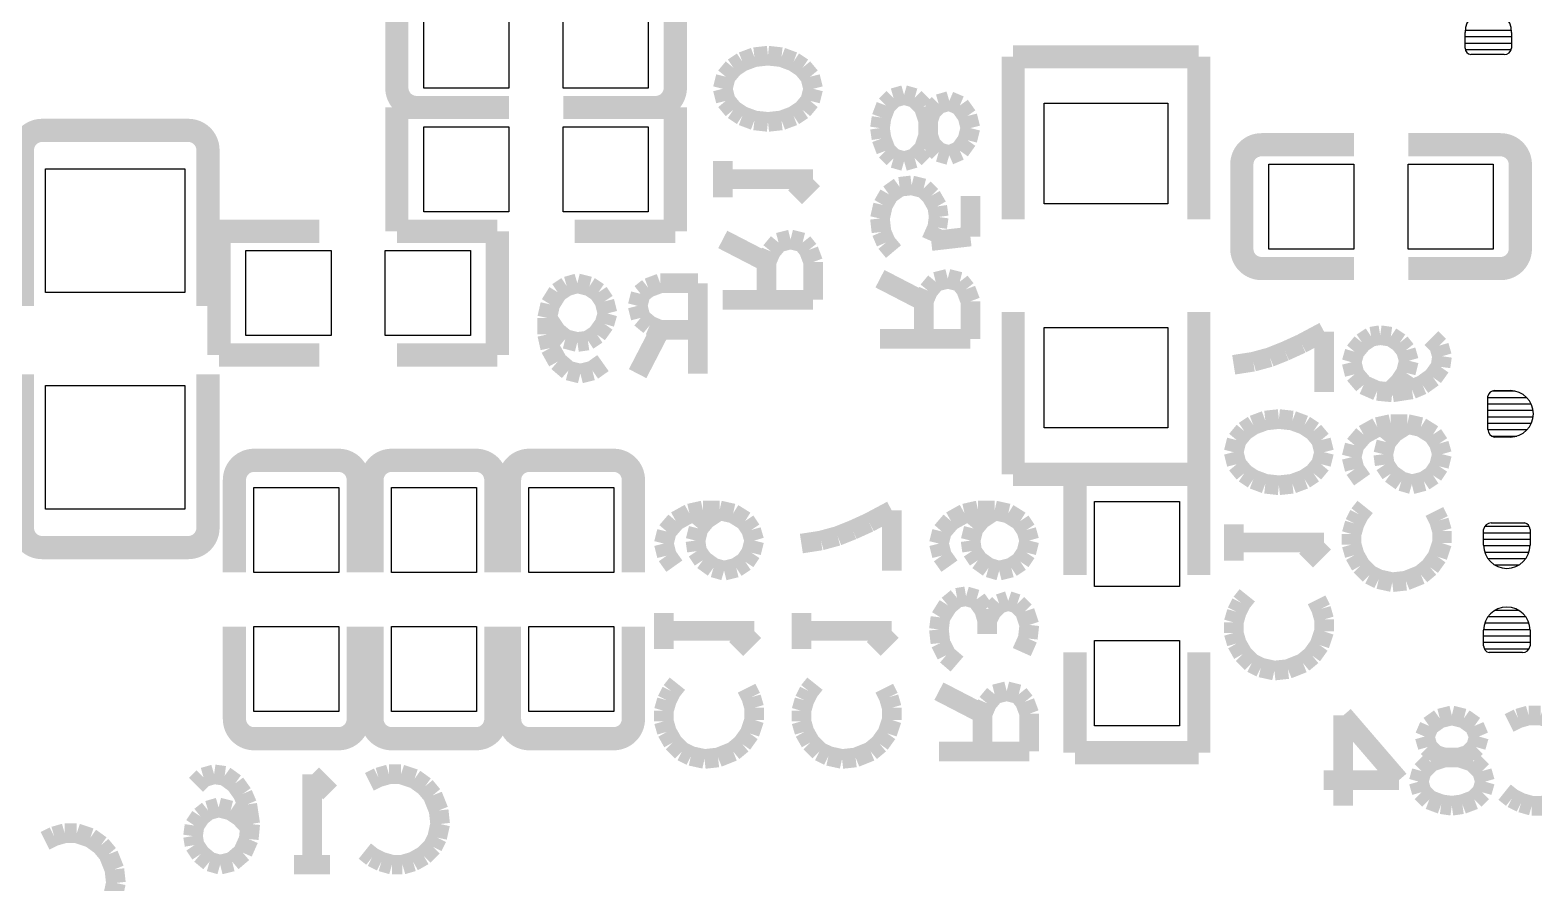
# Model space of a CAD drawing. Extents: x 175.8 to 218.8, y 273.2 to 311.2.
# Drawn here: x 189.46 to 199.17, y 279.59 to 285.1 of the extents above; entities that cross this region are included whole.
import ezdxf

# ---------------------------------------------------------------- set-up
doc = ezdxf.new("R2010")
doc.units = 0
doc.layers.add('MA_DETAILS', color=254, linetype='CONTINUOUS')

# ---------------------------------------------------------------- blocks, each defined once
blk = doc.blocks.new('FIGURE_SQUARE')
blk.add_lwpolyline([(-0.5, -0.5), (-0.5, 0.5), (0.5, 0.5), (0.5, -0.5)], close=True)

msp = doc.modelspace()

# ---------------------------------------------------------------- linework, layer by layer
at = {"layer": 'MA_DETAILS'}
for points, const_width in [([(191.825372, 285.27248), (191.825372, 284.726126)], 0.150114), ([(193.625216, 284.726126), (193.625216, 285.27248)], 0.150114), ([(194.058286, 284.89529), (194.136264, 284.9245)], 0.127), ([(194.136264, 284.9245), (194.223894, 284.934152)], 0.127), ([(194.223894, 284.934152), (194.311524, 284.9245)], 0.127), ([(194.311524, 284.9245), (194.389502, 284.89529)], 0.127), ([(195.808346, 283.87675), (195.808346, 284.926786)], 0.150114), ([(195.808346, 284.926786), (197.008242, 284.926786)], 0.150114), ([(197.008242, 284.926786), (197.008242, 283.87675)], 0.150114), ([(193.951352, 284.798008), (193.999866, 284.856428)], 0.127), ([(193.999866, 284.856428), (194.058286, 284.89529)], 0.127), ([(194.389502, 284.89529), (194.447922, 284.856428)], 0.127), ([(194.447922, 284.856428), (194.496436, 284.798008)], 0.127), ([(193.931794, 284.72003), (193.951352, 284.798008)], 0.127), ([(193.951352, 284.642052), (193.931794, 284.72003)], 0.127), ([(194.496436, 284.798008), (194.515994, 284.72003)], 0.127), ([(194.515994, 284.72003), (194.496436, 284.642052)], 0.127), ([(191.825372, 283.799026), (191.825372, 284.599126)], 0.150114), ([(191.825372, 284.599126), (192.475358, 284.599126)], 0.150114), ([(191.952372, 284.599126), (192.550034, 284.599126)], 0.150114), ([(193.498216, 284.599126), (192.900554, 284.599126)], 0.150114), ([(193.625216, 284.599126), (192.97523, 284.599126)], 0.150114), ([(193.625216, 283.799026), (193.625216, 284.599126)], 0.150114), ([(193.999866, 284.583632), (193.951352, 284.642052)], 0.127), ([(194.496436, 284.642052), (194.447922, 284.583632)], 0.127), ([(194.957446, 284.534102), (194.986656, 284.61208)], 0.127), ([(194.986656, 284.61208), (195.035424, 284.660848)], 0.127), ([(195.035424, 284.660848), (195.103496, 284.680152)], 0.127), ([(195.103496, 284.680152), (195.171822, 284.660848)], 0.127), ([(195.171822, 284.660848), (195.230242, 284.602428)], 0.127), ([(195.327524, 284.621732), (195.278756, 284.573218)], 0.127), ([(195.395596, 284.64129), (195.327524, 284.621732)], 0.127), ([(195.463922, 284.61208), (195.395596, 284.64129)], 0.127), ([(195.512436, 284.544008), (195.463922, 284.61208)], 0.127), ([(194.058286, 284.54477), (193.999866, 284.583632)], 0.127), ([(194.136264, 284.51556), (194.058286, 284.54477)], 0.127), ([(194.223894, 284.505908), (194.136264, 284.51556)], 0.127), ([(194.311524, 284.51556), (194.223894, 284.505908)], 0.127), ([(194.389502, 284.54477), (194.311524, 284.51556)], 0.127), ([(194.447922, 284.583632), (194.389502, 284.54477)], 0.127), ([(194.947794, 284.46603), (194.957446, 284.534102)], 0.127), ([(195.230242, 284.602428), (195.259452, 284.514798)], 0.127), ([(195.278756, 284.573218), (195.259452, 284.514798)], 0.127), ([(195.259452, 284.514798), (195.259452, 284.417262)], 0.127), ([(195.259452, 284.514798), (195.259452, 284.417262)], 0.127), ([(195.531994, 284.46603), (195.512436, 284.544008)], 0.127), ([(190.477648, 284.451044), (189.532768, 284.451044)], 0.150114), ([(194.957446, 284.397958), (194.947794, 284.46603)], 0.127), ([(195.259452, 284.417262), (195.230242, 284.329632)], 0.127), ([(195.259452, 284.417262), (195.278756, 284.358842)], 0.127), ([(195.512436, 284.388052), (195.531994, 284.46603)], 0.127), ([(189.405768, 284.324044), (189.405768, 283.314648)], 0.150114), ([(190.604648, 284.324044), (190.604648, 283.314648)], 0.150114), ([(194.986656, 284.31998), (194.957446, 284.397958)], 0.127), ([(195.035424, 284.271212), (194.986656, 284.31998)], 0.127), ([(195.230242, 284.329632), (195.171822, 284.271212)], 0.127), ([(195.278756, 284.358842), (195.327524, 284.310328)], 0.127), ([(195.395596, 284.29077), (195.463922, 284.31998)], 0.127), ([(195.463922, 284.31998), (195.512436, 284.388052)], 0.127), ([(197.413372, 284.35808), (198.011034, 284.35808)], 0.150114), ([(198.959216, 284.35808), (198.361554, 284.35808)], 0.150114), ([(193.931794, 284.018736), (193.931794, 284.252416)], 0.127), ([(195.103496, 284.251908), (195.035424, 284.271212)], 0.127), ([(195.171822, 284.271212), (195.103496, 284.251908)], 0.127), ([(195.327524, 284.310328), (195.395596, 284.29077)], 0.127), ([(197.286372, 284.23108), (197.286372, 283.684726)], 0.150114), ([(199.086216, 283.684726), (199.086216, 284.23108)], 0.150114), ([(193.931794, 284.135576), (194.515994, 284.135576)], 0.127), ([(194.515994, 284.135576), (194.399154, 284.018736)], 0.127), ([(194.967352, 283.969206), (195.006214, 284.037278)], 0.127), ([(195.006214, 284.037278), (195.074286, 284.086046)], 0.127), ([(195.074286, 284.086046), (195.152264, 284.095698)], 0.127), ([(195.152264, 284.095698), (195.230242, 284.076394)], 0.127), ([(195.230242, 284.076394), (195.278756, 284.027626)], 0.127), ([(195.278756, 284.027626), (195.317872, 283.959554)], 0.127), ([(195.531994, 283.764736), (195.531994, 284.027626)], 0.127), ([(194.947794, 283.881576), (194.967352, 283.969206)], 0.127), ([(195.317872, 283.959554), (195.327524, 283.891228)], 0.127), ([(194.957446, 283.793946), (194.947794, 283.881576)], 0.127), ([(195.327524, 283.891228), (195.317872, 283.823156)], 0.127), ([(190.675514, 282.998926), (190.675514, 283.799026)], 0.150114), ([(190.675514, 283.799026), (191.3255, 283.799026)], 0.150114), ([(192.475358, 283.799026), (191.825372, 283.799026)], 0.150114), ([(192.475358, 283.799026), (191.825372, 283.799026)], 0.150114), ([(192.475358, 282.998926), (192.475358, 283.799026)], 0.150114), ([(192.97523, 283.799026), (193.625216, 283.799026)], 0.150114), ([(194.214242, 283.59989), (193.931794, 283.74594)], 0.127), ([(194.369944, 283.74594), (194.291966, 283.726382)], 0.127), ([(194.447922, 283.726382), (194.369944, 283.74594)], 0.127), ([(194.986656, 283.725874), (194.957446, 283.793946)], 0.127), ([(195.317872, 283.823156), (195.278756, 283.735526)], 0.127), ([(195.278756, 283.735526), (195.531994, 283.764736)], 0.127), ([(194.243452, 283.667962), (194.214242, 283.59989)], 0.127), ([(194.291966, 283.726382), (194.243452, 283.667962)], 0.127), ([(194.486784, 283.677614), (194.447922, 283.726382)], 0.127), ([(194.515994, 283.59989), (194.486784, 283.677614)], 0.127), ([(195.035424, 283.667454), (194.986656, 283.725874)], 0.127), ([(194.214242, 283.59989), (194.214242, 283.356304)], 0.127), ([(194.515994, 283.356304), (194.515994, 283.59989)], 0.127), ([(197.413372, 283.557726), (198.011034, 283.557726)], 0.150114), ([(198.959216, 283.557726), (198.361554, 283.557726)], 0.150114), ([(192.865502, 283.404056), (192.923922, 283.442918)], 0.127), ([(192.923922, 283.442918), (192.991994, 283.462476)], 0.127), ([(192.991994, 283.462476), (193.069972, 283.442918)], 0.127), ([(193.069972, 283.442918), (193.128392, 283.404056)], 0.127), ([(193.52768, 283.462476), (193.449956, 283.433266)], 0.127), ([(193.771266, 283.462476), (193.52768, 283.462476)], 0.127), ([(193.771266, 282.878276), (193.771266, 283.462476)], 0.127), ([(195.230242, 283.34589), (194.947794, 283.49194)], 0.127), ([(195.307966, 283.472382), (195.259452, 283.413962)], 0.127), ([(195.385944, 283.49194), (195.307966, 283.472382)], 0.127), ([(195.463922, 283.472382), (195.385944, 283.49194)], 0.127), ([(195.502784, 283.423614), (195.463922, 283.472382)], 0.127), ([(192.816734, 283.326078), (192.865502, 283.404056)], 0.127), ([(193.128392, 283.404056), (193.167254, 283.345636)], 0.127), ([(193.167254, 283.345636), (193.186812, 283.267658)], 0.127), ([(193.401188, 283.394404), (193.38163, 283.316426)], 0.127), ([(193.449956, 283.433266), (193.401188, 283.394404)], 0.127), ([(193.931794, 283.356304), (194.515994, 283.356304)], 0.127), ([(195.259452, 283.413962), (195.230242, 283.34589)], 0.127), ([(195.230242, 283.34589), (195.230242, 283.102304)], 0.127), ([(195.531994, 283.34589), (195.502784, 283.423614)], 0.127), ([(195.531994, 283.102304), (195.531994, 283.34589)], 0.127), ([(192.797176, 283.238448), (192.816734, 283.326078)], 0.127), ([(193.186812, 283.267658), (193.167254, 283.199586)], 0.127), ([(193.38163, 283.316426), (193.401188, 283.238448)], 0.127), ([(195.808346, 283.276802), (195.808346, 282.226766)], 0.150114), ([(197.008242, 282.226766), (197.008242, 283.276802)], 0.150114), ([(192.855596, 283.150818), (192.797176, 283.238448)], 0.127), ([(192.797176, 283.131514), (192.797176, 283.238448)], 0.127), ([(192.914016, 283.102304), (192.855596, 283.150818)], 0.127), ([(193.167254, 283.199586), (193.118486, 283.131514)], 0.127), ([(193.52768, 283.160724), (193.38163, 282.878276)], 0.127), ([(193.401188, 283.238448), (193.459608, 283.189934)], 0.127), ([(193.459608, 283.189934), (193.52768, 283.160724)], 0.127), ([(193.52768, 283.160724), (193.771266, 283.160724)], 0.127), ([(197.671944, 283.071824), (197.817994, 283.149802)], 0.127), ([(197.817994, 283.149802), (197.817994, 282.760166)], 0.127), ([(192.816734, 283.043884), (192.797176, 283.131514)], 0.127), ([(192.991994, 283.082746), (192.914016, 283.102304)], 0.127), ([(193.060066, 283.092398), (192.991994, 283.082746)], 0.127), ([(193.118486, 283.131514), (193.060066, 283.092398)], 0.127), ([(194.947794, 283.102304), (195.531994, 283.102304)], 0.127), ([(197.564756, 283.023056), (197.671944, 283.071824)], 0.127), ([(198.063866, 283.078428), (198.015352, 283.020008)], 0.127), ([(198.122286, 283.11729), (198.063866, 283.078428)], 0.127), ([(198.180706, 283.126942), (198.122286, 283.11729)], 0.127), ([(198.249032, 283.11729), (198.180706, 283.126942)], 0.127), ([(198.307452, 283.078428), (198.249032, 283.11729)], 0.127), ([(198.346314, 283.02966), (198.307452, 283.078428)], 0.127), ([(198.560436, 283.05887), (198.511922, 283.107638)], 0.127), ([(198.579994, 282.990798), (198.560436, 283.05887)], 0.127), ([(191.3255, 282.998926), (190.675514, 282.998926)], 0.150114), ([(191.825372, 282.998926), (192.475358, 282.998926)], 0.150114), ([(192.865502, 282.956254), (192.816734, 283.043884)], 0.127), ([(192.933574, 282.897834), (192.865502, 282.956254)], 0.127), ([(197.233794, 282.935426), (197.360286, 282.954984)], 0.127), ([(197.360286, 282.954984), (197.467474, 282.984194)], 0.127), ([(197.467474, 282.984194), (197.564756, 283.023056)], 0.127), ([(198.015352, 283.020008), (197.995794, 282.951682)], 0.127), ([(198.365872, 282.961588), (198.346314, 283.02966)], 0.127), ([(198.346314, 282.88361), (198.365872, 282.961588)], 0.127), ([(198.570342, 282.922472), (198.579994, 282.990798)], 0.127), ([(189.405768, 281.880564), (189.405768, 282.873196)], 0.150114), ([(190.604648, 281.880564), (190.604648, 282.873196)], 0.150114), ([(193.011552, 282.878276), (192.933574, 282.897834)], 0.127), ([(193.089276, 282.897834), (193.011552, 282.878276)], 0.127), ([(193.157602, 282.946348), (193.089276, 282.897834)], 0.127), ([(197.995794, 282.951682), (198.015352, 282.873958)], 0.127), ([(198.015352, 282.873958), (198.073772, 282.805632)], 0.127), ([(198.307452, 282.82519), (198.346314, 282.88361)], 0.127), ([(198.521574, 282.8544), (198.570342, 282.922472)], 0.127), ([(198.073772, 282.805632), (198.161402, 282.76677)], 0.127), ([(198.161402, 282.76677), (198.258684, 282.757118)], 0.127), ([(198.239126, 282.757118), (198.307452, 282.82519)], 0.127), ([(198.258684, 282.757118), (198.385176, 282.776422)], 0.127), ([(198.385176, 282.776422), (198.453502, 282.805632)], 0.127), ([(198.453502, 282.805632), (198.521574, 282.8544)], 0.127), ([(197.360286, 282.54579), (197.438264, 282.575)], 0.127), ([(197.438264, 282.575), (197.525894, 282.584652)], 0.127), ([(197.525894, 282.584652), (197.613524, 282.575)], 0.127), ([(197.613524, 282.575), (197.691502, 282.54579)], 0.127), ([(197.253352, 282.448508), (197.301866, 282.506928)], 0.127), ([(197.301866, 282.506928), (197.360286, 282.54579)], 0.127), ([(197.691502, 282.54579), (197.749922, 282.506928)], 0.127), ([(197.749922, 282.506928), (197.798436, 282.448508)], 0.127), ([(198.015352, 282.415996), (198.073772, 282.484068)], 0.127), ([(198.073772, 282.484068), (198.161402, 282.532836)], 0.127), ([(198.161402, 282.532836), (198.249032, 282.552394)], 0.127), ([(198.219822, 282.435554), (198.268336, 282.493974)], 0.127), ([(198.249032, 282.552394), (198.355966, 282.552394)], 0.127), ([(198.268336, 282.493974), (198.355966, 282.552394)], 0.127), ([(198.355966, 282.552394), (198.443596, 282.532836)], 0.127), ([(198.443596, 282.532836), (198.521574, 282.484068)], 0.127), ([(198.521574, 282.484068), (198.560436, 282.425648)], 0.127), ([(197.233794, 282.37053), (197.253352, 282.448508)], 0.127), ([(197.253352, 282.292552), (197.233794, 282.37053)], 0.127), ([(197.798436, 282.448508), (197.817994, 282.37053)], 0.127), ([(197.817994, 282.37053), (197.798436, 282.292552)], 0.127), ([(197.995794, 282.338018), (198.015352, 282.415996)], 0.127), ([(198.200264, 282.357576), (198.219822, 282.435554)], 0.127), ([(198.560436, 282.425648), (198.579994, 282.357576)], 0.127), ([(191.449198, 282.317698), (190.902844, 282.317698)], 0.150114), ([(192.338198, 282.317698), (191.791844, 282.317698)], 0.150114), ([(193.227198, 282.317698), (192.680844, 282.317698)], 0.150114), ([(197.301866, 282.234132), (197.253352, 282.292552)], 0.127), ([(197.798436, 282.292552), (197.749922, 282.234132)], 0.127), ([(198.015352, 282.260294), (197.995794, 282.338018)], 0.127), ([(198.209916, 282.289504), (198.200264, 282.357576)], 0.127), ([(198.249032, 282.231084), (198.209916, 282.289504)], 0.127), ([(198.560436, 282.279598), (198.521574, 282.221178)], 0.127), ([(198.579994, 282.357576), (198.560436, 282.279598)], 0.127), ([(190.775844, 282.190698), (190.775844, 281.593036)], 0.150114), ([(191.576198, 282.190698), (191.576198, 281.593036)], 0.150114), ([(191.664844, 282.190698), (191.664844, 281.593036)], 0.150114), ([(192.465198, 282.190698), (192.465198, 281.593036)], 0.150114), ([(192.553844, 282.190698), (192.553844, 281.593036)], 0.150114), ([(193.354198, 282.190698), (193.354198, 281.593036)], 0.150114), ([(195.808346, 282.226766), (197.008242, 282.226766)], 0.150114), ([(196.208142, 281.57678), (196.208142, 282.226766)], 0.150114), ([(196.208142, 282.226766), (197.008242, 282.226766)], 0.150114), ([(197.008242, 282.226766), (197.008242, 281.57678)], 0.150114), ([(197.360286, 282.19527), (197.301866, 282.234132)], 0.127), ([(197.438264, 282.16606), (197.360286, 282.19527)], 0.127), ([(197.691502, 282.19527), (197.613524, 282.16606)], 0.127), ([(197.749922, 282.234132), (197.691502, 282.19527)], 0.127), ([(198.063866, 282.191968), (198.015352, 282.260294)], 0.127), ([(198.317104, 282.182316), (198.249032, 282.231084)], 0.127), ([(198.385176, 282.162758), (198.317104, 282.182316)], 0.127), ([(198.463154, 282.182316), (198.385176, 282.162758)], 0.127), ([(198.521574, 282.221178), (198.463154, 282.182316)], 0.127), ([(197.525894, 282.156408), (197.438264, 282.16606)], 0.127), ([(197.613524, 282.16606), (197.525894, 282.156408)], 0.127), ([(193.716402, 281.97429), (193.804032, 281.993848)], 0.127), ([(193.804032, 281.993848), (193.910966, 281.993848)], 0.127), ([(193.823336, 281.935428), (193.910966, 281.993848)], 0.127), ([(193.910966, 281.993848), (193.998596, 281.97429)], 0.127), ([(194.877944, 281.91587), (195.023994, 281.993848)], 0.127), ([(195.023994, 281.993848), (195.023994, 281.604212)], 0.127), ([(195.494402, 281.97429), (195.582032, 281.993848)], 0.127), ([(195.582032, 281.993848), (195.688966, 281.993848)], 0.127), ([(195.601336, 281.935428), (195.688966, 281.993848)], 0.127), ([(195.688966, 281.993848), (195.776596, 281.97429)], 0.127), ([(198.044562, 281.96794), (198.083424, 282.016454)], 0.127), ([(198.531226, 281.987244), (198.560436, 281.928824)], 0.127), ([(193.570352, 281.85745), (193.628772, 281.925522)], 0.127), ([(193.628772, 281.925522), (193.716402, 281.97429)], 0.127), ([(193.774822, 281.877008), (193.823336, 281.935428)], 0.127), ([(193.998596, 281.97429), (194.076574, 281.925522)], 0.127), ([(194.076574, 281.925522), (194.115436, 281.867102)], 0.127), ([(194.770756, 281.867102), (194.877944, 281.91587)], 0.127), ([(195.348352, 281.85745), (195.406772, 281.925522)], 0.127), ([(195.406772, 281.925522), (195.494402, 281.97429)], 0.127), ([(195.552822, 281.877008), (195.601336, 281.935428)], 0.127), ([(195.776596, 281.97429), (195.854574, 281.925522)], 0.127), ([(195.854574, 281.925522), (195.893436, 281.867102)], 0.127), ([(197.233794, 281.669236), (197.233794, 281.902916)], 0.127), ([(197.995794, 281.841194), (198.015352, 281.90952)], 0.127), ([(198.015352, 281.90952), (198.044562, 281.96794)], 0.127), ([(198.560436, 281.928824), (198.579994, 281.860752)], 0.127), ([(193.550794, 281.779472), (193.570352, 281.85745)], 0.127), ([(193.755264, 281.79903), (193.774822, 281.877008)], 0.127), ([(193.764916, 281.730958), (193.755264, 281.79903)], 0.127), ([(194.115436, 281.867102), (194.134994, 281.79903)], 0.127), ([(194.134994, 281.79903), (194.115436, 281.721052)], 0.127), ([(194.439794, 281.779472), (194.566286, 281.79903)], 0.127), ([(194.566286, 281.79903), (194.673474, 281.82824)], 0.127), ([(194.673474, 281.82824), (194.770756, 281.867102)], 0.127), ([(195.328794, 281.779472), (195.348352, 281.85745)], 0.127), ([(195.533264, 281.79903), (195.552822, 281.877008)], 0.127), ([(195.542916, 281.730958), (195.533264, 281.79903)], 0.127), ([(195.893436, 281.867102), (195.912994, 281.79903)], 0.127), ([(195.912994, 281.79903), (195.893436, 281.721052)], 0.127), ([(197.995794, 281.773122), (197.995794, 281.841194)], 0.127), ([(198.579994, 281.860752), (198.579994, 281.782774)], 0.127), ([(189.532768, 281.753564), (190.477648, 281.753564)], 0.150114), ([(193.570352, 281.701748), (193.550794, 281.779472)], 0.127), ([(193.618866, 281.633422), (193.570352, 281.701748)], 0.127), ([(193.804032, 281.672538), (193.764916, 281.730958)], 0.127), ([(194.115436, 281.721052), (194.076574, 281.662632)], 0.127), ([(195.348352, 281.701748), (195.328794, 281.779472)], 0.127), ([(195.396866, 281.633422), (195.348352, 281.701748)], 0.127), ([(195.582032, 281.672538), (195.542916, 281.730958)], 0.127), ([(195.893436, 281.721052), (195.854574, 281.662632)], 0.127), ([(197.233794, 281.786076), (197.817994, 281.786076)], 0.127), ([(197.817994, 281.786076), (197.701154, 281.669236)], 0.127), ([(198.015352, 281.70505), (197.995794, 281.773122)], 0.127), ([(198.054214, 281.636724), (198.015352, 281.70505)], 0.127), ([(198.550784, 281.695144), (198.502016, 281.627072)], 0.127), ([(198.579994, 281.782774), (198.550784, 281.695144)], 0.127), ([(193.872104, 281.62377), (193.804032, 281.672538)], 0.127), ([(193.940176, 281.604212), (193.872104, 281.62377)], 0.127), ([(194.018154, 281.62377), (193.940176, 281.604212)], 0.127), ([(194.076574, 281.662632), (194.018154, 281.62377)], 0.127), ([(195.650104, 281.62377), (195.582032, 281.672538)], 0.127), ([(195.718176, 281.604212), (195.650104, 281.62377)], 0.127), ([(195.796154, 281.62377), (195.718176, 281.604212)], 0.127), ([(195.854574, 281.662632), (195.796154, 281.62377)], 0.127), ([(198.112634, 281.578304), (198.054214, 281.636724)], 0.127), ([(198.502016, 281.627072), (198.443596, 281.578304)], 0.127), ([(198.171054, 281.549094), (198.112634, 281.578304)], 0.127), ([(198.258684, 281.52979), (198.171054, 281.549094)], 0.127), ([(198.346314, 281.539442), (198.258684, 281.52979)], 0.127), ([(198.443596, 281.578304), (198.346314, 281.539442)], 0.127), ([(195.387214, 281.380184), (195.445634, 281.428698)], 0.127), ([(195.445634, 281.428698), (195.504054, 281.438604)], 0.127), ([(195.504054, 281.438604), (195.572126, 281.419046)], 0.127), ([(195.572126, 281.419046), (195.620894, 281.350974)], 0.127), ([(195.718176, 281.389836), (195.776596, 281.409394)], 0.127), ([(195.776596, 281.409394), (195.835016, 281.389836)], 0.127), ([(197.282562, 281.39644), (197.321424, 281.444954)], 0.127), ([(197.769226, 281.415744), (197.798436, 281.357324)], 0.127), ([(193.550794, 281.097736), (193.550794, 281.331416)], 0.127), ([(194.439794, 281.097736), (194.439794, 281.331416)], 0.127), ([(195.328794, 281.224228), (195.338446, 281.302206)], 0.127), ([(195.338446, 281.302206), (195.387214, 281.380184)], 0.127), ([(195.620894, 281.350974), (195.640452, 281.282648)], 0.127), ([(195.640452, 281.282648), (195.669662, 281.341068)], 0.127), ([(195.669662, 281.341068), (195.718176, 281.389836)], 0.127), ([(195.835016, 281.389836), (195.883784, 281.341068)], 0.127), ([(195.883784, 281.341068), (195.912994, 281.253438)], 0.127), ([(197.233794, 281.269694), (197.253352, 281.33802)], 0.127), ([(197.253352, 281.33802), (197.282562, 281.39644)], 0.127), ([(197.798436, 281.357324), (197.817994, 281.289252)], 0.127), ([(190.775844, 280.644854), (190.775844, 281.242516)], 0.150114), ([(191.576198, 280.644854), (191.576198, 281.242516)], 0.150114), ([(191.664844, 280.644854), (191.664844, 281.242516)], 0.150114), ([(192.465198, 280.644854), (192.465198, 281.242516)], 0.150114), ([(192.553844, 280.644854), (192.553844, 281.242516)], 0.150114), ([(193.354198, 280.644854), (193.354198, 281.242516)], 0.150114), ([(193.550794, 281.214576), (194.134994, 281.214576)], 0.127), ([(194.134994, 281.214576), (194.018154, 281.097736)], 0.127), ([(194.439794, 281.214576), (195.023994, 281.214576)], 0.127), ([(195.023994, 281.214576), (194.907154, 281.097736)], 0.127), ([(195.338446, 281.136598), (195.328794, 281.224228)], 0.127), ([(195.640452, 281.282648), (195.640452, 281.195018)], 0.127), ([(195.912994, 281.253438), (195.903342, 281.165808)], 0.127), ([(197.233794, 281.201622), (197.233794, 281.269694)], 0.127), ([(197.817994, 281.211274), (197.788784, 281.123644)], 0.127), ([(197.817994, 281.289252), (197.817994, 281.211274)], 0.127), ([(195.377562, 281.058874), (195.338446, 281.136598)], 0.127), ([(195.903342, 281.165808), (195.864226, 281.078178)], 0.127), ([(197.253352, 281.13355), (197.233794, 281.201622)], 0.127), ([(197.292214, 281.065224), (197.253352, 281.13355)], 0.127), ([(197.788784, 281.123644), (197.740016, 281.055572)], 0.127), ([(195.445634, 281.000454), (195.377562, 281.058874)], 0.127), ([(196.208142, 281.076908), (196.208142, 280.426922)], 0.150114), ([(197.008242, 280.426922), (197.008242, 281.076908)], 0.150114), ([(197.350634, 281.006804), (197.292214, 281.065224)], 0.127), ([(197.740016, 281.055572), (197.681596, 281.006804)], 0.127), ([(197.409054, 280.977594), (197.350634, 281.006804)], 0.127), ([(197.496684, 280.95829), (197.409054, 280.977594)], 0.127), ([(197.584314, 280.967942), (197.496684, 280.95829)], 0.127), ([(197.681596, 281.006804), (197.584314, 280.967942)], 0.127), ([(193.570352, 280.76652), (193.599562, 280.82494)], 0.127), ([(193.599562, 280.82494), (193.638424, 280.873454)], 0.127), ([(194.086226, 280.844244), (194.115436, 280.785824)], 0.127), ([(194.459352, 280.76652), (194.488562, 280.82494)], 0.127), ([(194.488562, 280.82494), (194.527424, 280.873454)], 0.127), ([(194.975226, 280.844244), (195.004436, 280.785824)], 0.127), ([(195.611242, 280.67889), (195.328794, 280.82494)], 0.127), ([(195.766944, 280.82494), (195.688966, 280.805382)], 0.127), ([(195.844922, 280.805382), (195.766944, 280.82494)], 0.127), ([(193.550794, 280.698194), (193.570352, 280.76652)], 0.127), ([(194.115436, 280.785824), (194.134994, 280.717752)], 0.127), ([(194.439794, 280.698194), (194.459352, 280.76652)], 0.127), ([(195.004436, 280.785824), (195.023994, 280.717752)], 0.127), ([(195.640452, 280.746962), (195.611242, 280.67889)], 0.127), ([(195.688966, 280.805382), (195.640452, 280.746962)], 0.127), ([(195.883784, 280.756614), (195.844922, 280.805382)], 0.127), ([(195.912994, 280.67889), (195.883784, 280.756614)], 0.127), ([(193.550794, 280.630122), (193.550794, 280.698194)], 0.127), ([(193.570352, 280.56205), (193.550794, 280.630122)], 0.127), ([(194.134994, 280.639774), (194.105784, 280.552144)], 0.127), ([(194.134994, 280.717752), (194.134994, 280.639774)], 0.127), ([(194.439794, 280.630122), (194.439794, 280.698194)], 0.127), ([(194.459352, 280.56205), (194.439794, 280.630122)], 0.127), ([(195.023994, 280.639774), (194.994784, 280.552144)], 0.127), ([(195.023994, 280.717752), (195.023994, 280.639774)], 0.127), ([(195.611242, 280.67889), (195.611242, 280.435304)], 0.127), ([(195.912994, 280.435304), (195.912994, 280.67889)], 0.127), ([(197.9422, 280.668476), (198.302372, 280.249884)], 0.127), ([(197.9422, 280.084276), (197.9422, 280.668476)], 0.127), ([(198.565516, 280.648918), (198.497444, 280.600404)], 0.127), ([(198.643494, 280.668476), (198.565516, 280.648918)], 0.127), ([(198.721472, 280.648918), (198.643494, 280.668476)], 0.127), ([(198.789544, 280.600404), (198.721472, 280.648918)], 0.127), ([(199.013826, 280.619708), (199.072246, 280.648918)], 0.127), ([(199.072246, 280.648918), (199.140318, 280.668476)], 0.127), ([(199.140318, 280.668476), (199.218296, 280.668476)], 0.127), ([(199.218296, 280.668476), (199.305926, 280.639266)], 0.127), ([(190.902844, 280.517854), (191.449198, 280.517854)], 0.150114), ([(191.791844, 280.517854), (192.338198, 280.517854)], 0.150114), ([(192.680844, 280.517854), (193.227198, 280.517854)], 0.150114), ([(193.609214, 280.493724), (193.570352, 280.56205)], 0.127), ([(194.105784, 280.552144), (194.057016, 280.484072)], 0.127), ([(194.498214, 280.493724), (194.459352, 280.56205)], 0.127), ([(194.994784, 280.552144), (194.946016, 280.484072)], 0.127), ([(198.497444, 280.600404), (198.468234, 280.532078)], 0.127), ([(198.468234, 280.532078), (198.487792, 280.464006)], 0.127), ([(198.818754, 280.532078), (198.789544, 280.600404)], 0.127), ([(198.799196, 280.464006), (198.818754, 280.532078)], 0.127), ([(193.667634, 280.435304), (193.609214, 280.493724)], 0.127), ([(193.726054, 280.406094), (193.667634, 280.435304)], 0.127), ([(193.998596, 280.435304), (193.901314, 280.396442)], 0.127), ([(194.057016, 280.484072), (193.998596, 280.435304)], 0.127), ([(194.556634, 280.435304), (194.498214, 280.493724)], 0.127), ([(194.615054, 280.406094), (194.556634, 280.435304)], 0.127), ([(194.887596, 280.435304), (194.790314, 280.396442)], 0.127), ([(194.946016, 280.484072), (194.887596, 280.435304)], 0.127), ([(195.328794, 280.435304), (195.912994, 280.435304)], 0.127), ([(196.208142, 280.426922), (197.008242, 280.426922)], 0.150114), ([(198.487792, 280.464006), (198.536306, 280.415238)], 0.127), ([(198.750682, 280.415238), (198.799196, 280.464006)], 0.127), ([(193.813684, 280.38679), (193.726054, 280.406094)], 0.127), ([(193.901314, 280.396442), (193.813684, 280.38679)], 0.127), ([(194.702684, 280.38679), (194.615054, 280.406094)], 0.127), ([(194.790314, 280.396442), (194.702684, 280.38679)], 0.127), ([(198.448676, 280.308304), (198.507096, 280.366724)], 0.127), ([(198.507096, 280.366724), (198.594726, 280.395934)], 0.127), ([(198.536306, 280.415238), (198.594726, 280.395934)], 0.127), ([(198.594726, 280.395934), (198.692262, 280.395934)], 0.127), ([(198.594726, 280.395934), (198.692262, 280.395934)], 0.127), ([(198.692262, 280.395934), (198.750682, 280.415238)], 0.127), ([(198.692262, 280.395934), (198.779892, 280.366724)], 0.127), ([(198.779892, 280.366724), (198.838312, 280.308304)], 0.127), ([(190.5762, 280.267918), (190.527432, 280.219404)], 0.127), ([(190.644272, 280.287476), (190.5762, 280.267918)], 0.127), ([(190.712598, 280.277824), (190.644272, 280.287476)], 0.127), ([(190.78067, 280.229056), (190.712598, 280.277824)], 0.127), ([(191.277494, 280.287476), (191.394334, 280.170636)], 0.127), ([(191.277494, 279.703276), (191.277494, 280.287476)], 0.127), ([(191.647826, 280.238708), (191.706246, 280.267918)], 0.127), ([(191.706246, 280.267918), (191.774318, 280.287476)], 0.127), ([(191.774318, 280.287476), (191.852296, 280.287476)], 0.127), ([(191.852296, 280.287476), (191.939926, 280.258266)], 0.127), ([(191.939926, 280.258266), (192.007998, 280.209498)], 0.127), ([(198.302372, 280.249884), (197.815708, 280.249884)], 0.127), ([(198.429372, 280.239978), (198.448676, 280.308304)], 0.127), ([(198.448676, 280.171906), (198.429372, 280.239978)], 0.127), ([(198.838312, 280.308304), (198.857616, 280.239978)], 0.127), ([(198.857616, 280.239978), (198.838312, 280.171906)], 0.127), ([(190.829438, 280.160984), (190.78067, 280.229056)], 0.127), ([(190.858648, 280.092658), (190.829438, 280.160984)], 0.127), ([(192.007998, 280.209498), (192.056766, 280.151078)], 0.127), ([(192.056766, 280.151078), (192.095628, 280.053796)], 0.127), ([(198.497444, 280.123138), (198.448676, 280.171906)], 0.127), ([(198.838312, 280.171906), (198.789544, 280.123138)], 0.127), ([(199.03313, 280.133044), (198.984616, 280.171906)], 0.127), ([(190.60541, 280.053796), (190.556642, 280.014934)], 0.127), ([(190.673482, 280.073354), (190.60541, 280.053796)], 0.127), ([(190.75146, 280.053796), (190.673482, 280.073354)], 0.127), ([(190.80988, 280.014934), (190.75146, 280.053796)], 0.127), ([(190.877952, 279.966166), (190.858648, 280.092658)], 0.127), ([(192.095628, 280.053796), (192.10528, 279.966166)], 0.127), ([(198.575422, 280.093928), (198.497444, 280.123138)], 0.127), ([(198.643494, 280.084276), (198.575422, 280.093928)], 0.127), ([(198.711566, 280.093928), (198.643494, 280.084276)], 0.127), ([(198.789544, 280.123138), (198.711566, 280.093928)], 0.127), ([(199.09155, 280.103834), (199.03313, 280.133044)], 0.127), ([(199.159876, 280.084276), (199.09155, 280.103834)], 0.127), ([(199.227948, 280.084276), (199.159876, 280.084276)], 0.127), ([(199.29602, 280.103834), (199.227948, 280.084276)], 0.127), ([(190.51778, 279.956514), (190.508128, 279.888188)], 0.127), ([(190.556642, 280.014934), (190.51778, 279.956514)], 0.127), ([(190.877952, 279.946608), (190.80988, 280.014934)], 0.127), ([(190.8683, 279.868884), (190.877952, 279.966166)], 0.127), ([(192.10528, 279.966166), (192.085976, 279.878536)], 0.127), ([(189.552326, 279.857708), (189.610746, 279.886918)], 0.127), ([(189.610746, 279.886918), (189.678818, 279.906476)], 0.127), ([(189.678818, 279.906476), (189.756796, 279.906476)], 0.127), ([(189.756796, 279.906476), (189.844426, 279.877266)], 0.127), ([(189.844426, 279.877266), (189.912498, 279.828498)], 0.127), ([(190.508128, 279.888188), (190.51778, 279.829768)], 0.127), ([(190.829438, 279.781254), (190.8683, 279.868884)], 0.127), ([(192.085976, 279.878536), (192.056766, 279.820116)], 0.127), ([(189.912498, 279.828498), (189.961266, 279.770078)], 0.127), ([(189.961266, 279.770078), (190.000128, 279.672796)], 0.127), ([(190.51778, 279.829768), (190.556642, 279.771348)], 0.127), ([(190.556642, 279.771348), (190.615062, 279.722834)], 0.127), ([(190.761112, 279.722834), (190.829438, 279.781254)], 0.127), ([(191.66713, 279.752044), (191.618616, 279.790906)], 0.127), ([(191.72555, 279.722834), (191.66713, 279.752044)], 0.127), ([(191.998346, 279.761696), (191.93002, 279.722834)], 0.127), ([(192.056766, 279.820116), (191.998346, 279.761696)], 0.127), ([(190.000128, 279.672796), (190.00978, 279.585166)], 0.127), ([(190.615062, 279.722834), (190.683388, 279.703276)], 0.127), ([(190.683388, 279.703276), (190.761112, 279.722834)], 0.127), ([(191.394334, 279.703276), (191.160654, 279.703276)], 0.127), ([(191.793876, 279.703276), (191.72555, 279.722834)], 0.127), ([(191.861948, 279.703276), (191.793876, 279.703276)], 0.127), ([(191.93002, 279.722834), (191.861948, 279.703276)], 0.127), ([(190.00978, 279.585166), (189.990476, 279.497536)], 0.127)]:
    msp.add_lwpolyline(points, dxfattribs=dict(at, const_width=const_width))
for points in [[(199.029828, 285.085028, 1), (198.7296, 285.085028)], [(198.7296, 284.983428, 0.365699), (198.765414, 284.94101)], [(198.981314, 284.94101, 0.375524), (199.029828, 284.983428)], [(198.919084, 282.768548, 0.365699), (198.876666, 282.732734)], [(199.020684, 282.46832, 1), (199.020684, 282.768548)], [(198.876666, 282.516834, 0.375524), (198.919084, 282.46832)], [(198.897494, 281.913076, 0.375524), (198.84898, 281.870658)], [(199.149208, 281.870658, 0.365699), (199.113394, 281.913076)], [(198.84898, 281.769058, 1), (199.149208, 281.769058)], [(199.149208, 281.218894, 1), (198.84898, 281.218894)], [(198.84898, 281.117294, 0.365699), (198.884794, 281.074876)], [(199.100694, 281.074876, 0.375524), (199.149208, 281.117294)]]:
    msp.add_lwpolyline(points, format="xyb", dxfattribs=at)
for points in [[(198.7296, 284.983428), (198.7296, 285.085028)], [(198.730108, 285.098744), (199.02932, 285.098744)], [(199.029828, 285.085028), (199.029828, 284.983428)], [(198.7296, 285.057088), (199.029828, 285.057088)], [(198.7296, 285.015432), (199.029828, 285.015432)], [(198.73087, 284.973776), (199.027542, 284.973776)], [(198.981314, 284.94101), (198.765414, 284.94101)], [(198.876666, 282.516834), (198.876666, 282.732734)], [(198.90486, 282.766008), (199.048116, 282.766008)], [(198.919084, 282.768548), (199.020684, 282.768548)], [(198.876666, 282.724352), (199.12711, 282.724352)], [(198.876666, 282.682696), (199.15632, 282.682696)], [(198.876666, 282.64104), (199.16902, 282.64104)], [(198.876666, 282.599384), (199.169528, 282.599384)], [(198.876666, 282.557728), (199.158098, 282.557728)], [(198.876666, 282.516072), (199.130412, 282.516072)], [(198.901304, 282.474416), (199.063102, 282.474416)], [(199.020684, 282.46832), (198.919084, 282.46832)], [(198.84898, 281.769058), (198.84898, 281.870658)], [(198.856854, 281.891232), (199.143874, 281.891232)], [(198.897494, 281.913076), (199.113394, 281.913076)], [(199.149208, 281.870658), (199.149208, 281.769058)], [(198.84898, 281.849576), (199.149208, 281.849576)], [(198.84898, 281.80792), (199.149208, 281.80792)], [(198.84898, 281.766264), (199.149208, 281.766264)], [(198.855838, 281.724608), (199.14235, 281.724608)], [(198.876158, 281.682952), (199.12203, 281.682952)], [(198.920354, 281.641296), (199.077834, 281.641296)], [(198.878444, 281.308048), (199.119744, 281.308048)], [(198.925434, 281.349704), (199.072754, 281.349704)], [(198.84898, 281.224736), (199.149208, 281.224736)], [(198.84898, 281.117294), (198.84898, 281.218894)], [(198.84898, 281.18308), (199.149208, 281.18308)], [(198.8566, 281.266392), (199.141588, 281.266392)], [(199.149208, 281.218894), (199.149208, 281.117294)], [(198.84898, 281.141424), (199.149208, 281.141424)], [(198.85279, 281.099768), (199.143366, 281.099768)], [(199.100694, 281.074876), (198.884794, 281.074876)]]:
    msp.add_lwpolyline(points, dxfattribs=at)
at = {"layer": 'MA_DETAILS', "const_width": 0.150114}
for points in [[(191.825372, 284.726126, 0.414214), (191.952372, 284.599126)], [(193.498216, 284.599126, 0.414214), (193.625216, 284.726126)], [(189.532768, 284.451044, 0.414214), (189.405768, 284.324044)], [(190.604648, 284.324044, 0.414214), (190.477648, 284.451044)], [(197.413372, 284.35808, 0.414214), (197.286372, 284.23108)], [(199.086216, 284.23108, 0.414214), (198.959216, 284.35808)], [(197.286372, 283.684726, 0.414214), (197.413372, 283.557726)], [(198.959216, 283.557726, 0.414214), (199.086216, 283.684726)], [(190.902844, 282.317698, 0.414214), (190.775844, 282.190698)], [(191.576198, 282.190698, 0.414214), (191.449198, 282.317698)], [(191.791844, 282.317698, 0.414214), (191.664844, 282.190698)], [(192.465198, 282.190698, 0.414214), (192.338198, 282.317698)], [(192.680844, 282.317698, 0.414214), (192.553844, 282.190698)], [(193.354198, 282.190698, 0.414214), (193.227198, 282.317698)], [(189.405768, 281.880564, 0.414214), (189.532768, 281.753564)], [(190.477648, 281.753564, 0.414214), (190.604648, 281.880564)], [(190.775844, 280.644854, 0.414214), (190.902844, 280.517854)], [(191.449198, 280.517854, 0.414214), (191.576198, 280.644854)], [(191.664844, 280.644854, 0.414214), (191.791844, 280.517854)], [(192.338198, 280.517854, 0.414214), (192.465198, 280.644854)], [(192.553844, 280.644854, 0.414214), (192.680844, 280.517854)], [(193.227198, 280.517854, 0.414214), (193.354198, 280.644854)]]:
    msp.add_lwpolyline(points, format="xyb", dxfattribs=at)

# ---------------------------------------------------------------- block references
at = {"layer": 'MA_DETAILS'}
for p, xscale, yscale in [((192.275206, 284.999176), 0.54991, 0.54991), ((193.175382, 284.999176), 0.54991, 0.54991), ((196.408294, 284.301692), 0.8001, 0.649986), ((192.275206, 284.199076), 0.54991, 0.54991), ((193.175382, 284.199076), 0.54991, 0.54991), ((190.005208, 283.802328), 0.899922, 0.8001), ((197.736206, 283.957776), 0.54991, 0.54991), ((198.636382, 283.957776), 0.54991, 0.54991), ((191.125348, 283.398976), 0.54991, 0.54991), ((192.025524, 283.398976), 0.54991, 0.54991), ((196.408294, 282.85186), 0.8001, 0.649986), ((190.005208, 282.40228), 0.899922, 0.8001), ((191.175894, 281.867864), 0.54991, 0.54991), ((192.064894, 281.867864), 0.54991, 0.54991), ((192.953894, 281.867864), 0.54991, 0.54991), ((196.608192, 281.776932), 0.54991, 0.54991), ((191.175894, 280.967688), 0.54991, 0.54991), ((192.064894, 280.967688), 0.54991, 0.54991), ((192.953894, 280.967688), 0.54991, 0.54991), ((196.608192, 280.876756), 0.54991, 0.54991)]:
    msp.add_blockref('FIGURE_SQUARE', p, dxfattribs=dict(at, xscale=xscale, yscale=yscale))

doc.saveas('drawing.dxf')
